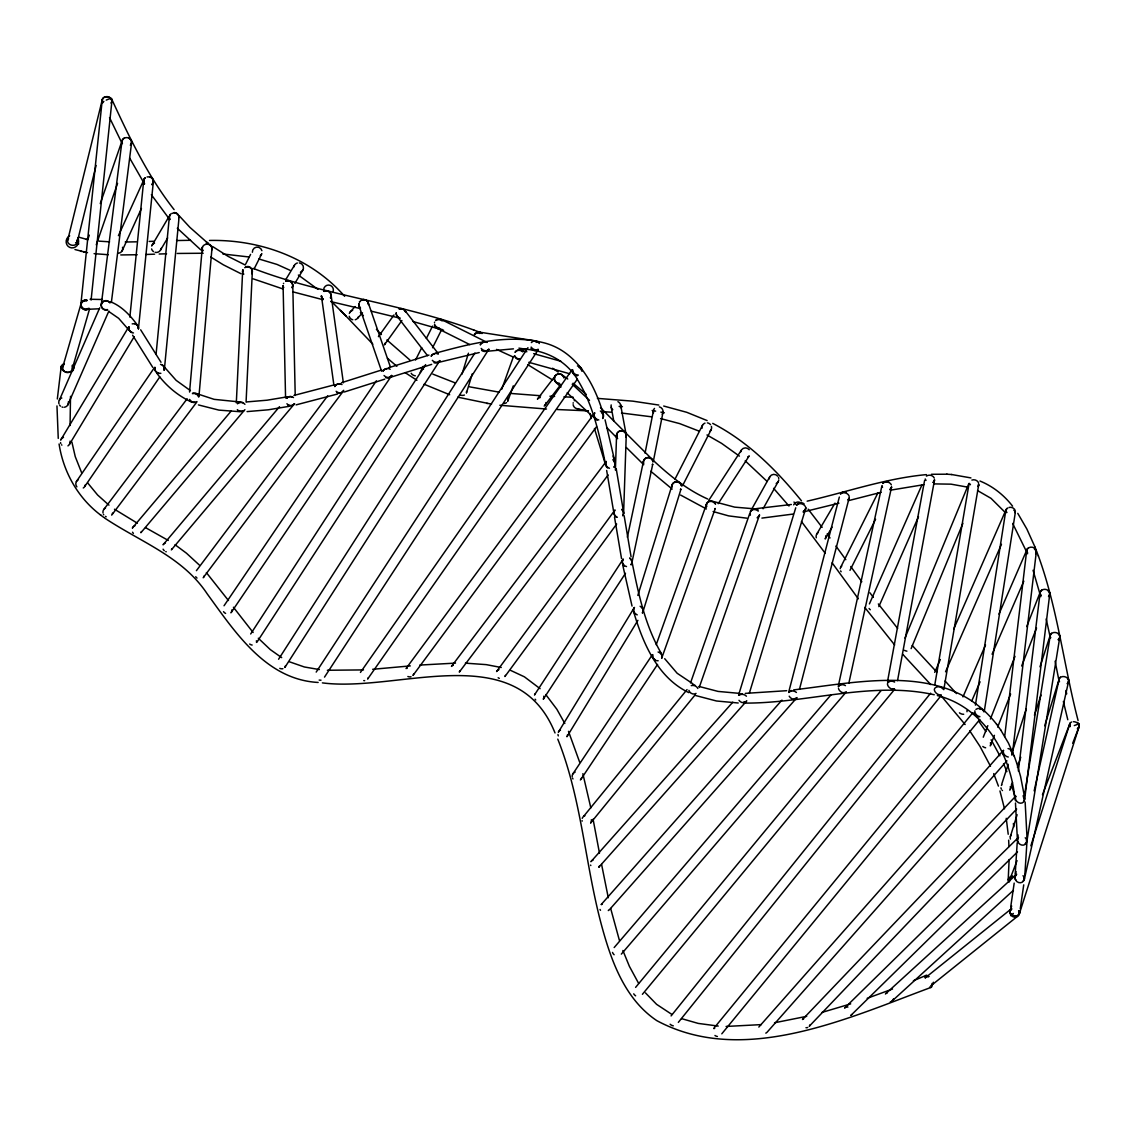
<?xml version="1.0" encoding="UTF-8"?>
<svg xmlns="http://www.w3.org/2000/svg" width="1136" height="1136" viewBox="0 0 1136 1136"><rect width="100%" height="100%" fill="white"/><g stroke="black" fill="none" stroke-linecap="round" stroke-linejoin="round"><path stroke-width="1.5" d="M56.97 405.935L58.248 438.397M1009.123 859.512L1008.2 880.017M1017.189 842.855L1015.215 873.953M1026.901 842.727L1024.842 874.905M615.385 470.105L616.592 434.918M623.593 513.628L626.248 435.244M236.316 402.854L242.664 270.808M246.072 402.059L252.334 271.774M57.325 398.963L61.216 366.417M70.517 396.308L70.063 425.517M189.556 392.062L202.251 248.046M198.928 396.563L211.921 249.04M156.058 354.404L169.349 216.848M164.393 369.214L178.849 219.617M129.859 317.143L143.69 180.709M153.346 181.817L138.45 328.744A4.856 4.501 5.8 0 0 132.188 323.874M80.855 304.547L102.212 100.238M91.093 300.074L111.91 101.047M1004.678 736.554L1026.646 550.889M1012.488 753.282L1036.316 551.855M1018.339 770.989L1040.079 593.006M1024.672 799.261L1049.763 593.901M101.26 304.803L121.95 141.46M111.356 302.474L131.62 142.525M1014.192 883.098L1010.742 906.741M1023.735 884.859L1020.256 908.729M975.426 705.129L1005.729 511.001M984.273 711.406L1015.115 513.799M1017.245 840.171L1018.097 834.932M1024.005 798.281L1050.161 635.961M1026.916 841.094L1059.831 636.884M934.729 685.207L969.107 483.439A4.856 4.161 9.7 0 0 969.136 484.277M943.803 689.68L978.763 484.461M887.571 681.302L924.605 480.443M897.539 680.606L934.573 479.747M645.049 453.15L653.399 410.834M653.342 461.287L663.026 412.183M627.37 537.257L643.388 461.642M631.914 562.618L652.646 464.667M838.382 685.69L881.792 486.364M848.848 683.205L891.519 487.259M1014.945 876.85L1016.095 871.695M1034.172 790.855L1059.164 679.058M1024.345 879.321L1068.564 681.529M67.706 240.193L102.382 99.343M77.063 242.777L96.091 165.487M788.782 691.824L839.334 497.071M799.46 689.353L849.132 498.022A4.856 3.848 14.6 0 1 848.152 499.513M62.736 367.084L80.883 304.263M72.363 368.462L89.531 309.035M738.57 695.161L795.74 507.806M749.419 692.932L805.566 508.914M462.04 374.099L468.444 353.211M466.442 392.942L472.349 373.659M637.836 595.42L672.114 484.916M642.919 611.864L680.833 489.63M1010.373 836.536L1017.132 814.711M1044.68 725.776L1059.249 678.803M1010.046 910.973L1011.651 905.96M1030.849 845.823L1069.771 723.902M1019.375 913.713L1079.101 726.642M1001.64 784.479L1008.214 764.315M1012.048 752.543L1026.277 708.85M1039.965 666.846L1050.374 634.91M1010.33 789.179L1012.517 782.463M1017.444 767.34L1020.739 757.243M1034.427 715.24L1041.002 695.076M87.586 240.108L89.318 235.138M100.266 203.571L122.177 140.466M96.248 244.822L117.562 183.379M690.532 682.906L749.675 513.685M699.208 687.521L759.515 514.949M501.672 389.392L513.515 356.406M507.934 400.724L513.273 385.871M656.21 644.68L706.507 504.157M661.89 657.63L715.155 508.829M1010.06 878.795L1017.047 860.648M1042.479 794.66L1069.828 723.731M1072.682 743.299L1079.044 726.799M983.265 737.207L987.809 725.648M990.393 719.045L1015.03 656.31M1026.703 626.589L1040.32 591.913M990.535 745.244L994.426 735.333M997.664 727.083L1010.628 694.053M1021.647 665.994L1036.557 628.009M904.966 638.091L968.852 483.567M911.115 648.628L962.888 523.369M962.959 696.908L985.537 644.95M998.942 614.107L1027.157 549.171M971.607 701.295L980.084 681.813M992.069 654.222L1023.82 581.163M59.37 400.128L99.741 307.799M67.833 404.913L108.9 310.98M934.701 672.384L940.352 659.476M953.814 628.819L1005.474 511.015M945.55 671.788L1001.469 544.3M869.409 603.912L921.85 485.115M878.824 606.624L918.499 516.724M118.414 235.677L144.286 178.863M122.134 250.871L141.446 208.484M840.711 567.191L877.929 492.896M849.984 570.357L875.572 519.28M415.549 360.013L421.726 347.687M426.369 338.429L432.56 326.089M420.192 372.409L423.288 366.246M432.56 347.744L441.847 329.241M245.717 264.049L250.573 254.393M254.152 268.877L261.45 254.393M674.883 479.378L702.531 425.191M682.537 485.754L710.98 430.019M751.464 509.638L769.754 476.793M763.08 508.758L778.188 481.621M816.727 534.133L835.003 503.12M832.12 527.147L825.162 538.961A4.856 4.757 30.5 0 0 825.702 535.823M152.082 245.234L169.065 216.465M160.517 250.062L167.674 237.964M61.074 439.419L128.496 327.296M69.509 444.261L134.204 336.682M285.505 280.038L294.437 265.27M294.835 283.389L302.872 270.098M558.543 731.882L634.087 607.916M637.907 620.327L566.963 736.739A4.856 4.615 31.4 0 0 567.546 734.637M278.576 659.249L474.933 352.998M285.022 667.187L488.934 349.164M250.687 633.973L425.659 364.613M257.091 641.954L439.788 360.694A4.856 3.848 33 0 1 432.319 360.368M708.821 500.294L741.283 450.254M718.208 503.674L748.752 456.573M316.191 672.086L527.956 347.659M324.513 677.113L538.208 349.718M534.871 694.352L622.897 559.523M625.496 573.297L543.278 699.236A4.856 4.587 33.1 0 0 543.775 696.183M572.743 774.085L652.092 655.145M581.149 778.969L657.559 664.432M224.033 605.772L376.414 380.787M231.375 612.247L391.565 375.732M76.41 481.508L154.368 367.695M84.817 486.378L159.821 376.882M360.439 672.427L572.075 369.754M367.695 678.973L577.315 379.197C565.345 359.374 543.249 349.348 520.544 348.979M378.402 336.668L394.007 314.942M401.903 320.522L384.408 344.89A4.856 4.686 35.7 0 0 384.976 343.228M496.588 671.561L614.604 510.504A4.856 4.473 36.2 0 0 617.345 517.263M616.678 524.023L504.938 676.531A4.856 4.473 36.2 0 0 505.392 675.366M406.035 668.55L593.532 414.498M413.234 675.082L596.528 426.738M196.414 570.67L327.722 395.782M203.628 577.159L343.399 390.997M104.029 509.184L187.156 398.764M112.464 514.111L196.613 402.329M452.057 665.639L606.241 461.457M608.158 474.947L459.299 672.086A4.856 4.303 37.1 0 0 459.725 670.964M537.413 399.105L555.504 375.562M544.811 405.41L560.9 384.479M671.092 1015.925L930.625 693.173M678.334 1022.386L941.19 695.502M583.691 816.287L687.039 689.595M590.848 822.705L695.317 694.65M713.82 1028.336L972.927 712.627M721.8 1033.817L979.8 719.486M635.606 987.383L881.011 690.674M642.408 994.298L894.6 689.382M279.513 406.688L163.087 544.811A4.856 4.43 40.1 0 1 165.416 542.951M171.337 549.909L294.622 403.649M132.571 527.743L231.091 411.147M140.892 532.727L243.999 410.707M614.164 947.552L831.027 694.806M621.335 954.112L846.277 691.952M601.214 904.512L781.951 700.117M609.237 909.922L797.018 697.575M758.834 1027.058L1002.492 751.379M766.8 1032.553L1006.936 760.85M590.905 861.727L732.763 702.218M599.084 866.924L746.806 700.827M350.229 311.903L355.099 306.564M357.641 318.194L362.512 312.854M1014.405 797.571L802.485 1019.489A4.856 3.962 43.7 0 1 803.621 1018.992M809.656 1025.836L1016.677 809.045M844.928 1007.746L1017.842 838.041M850.892 1015.385L1017.501 851.886M886.066 993.432L1016.706 874.223M891.945 1001.171L1013.44 890.297M925.641 977.556L1011.722 908.502A4.856 4.672 51.3 0 0 1010.642 914.65A4.856 4.672 51.3 0 0 1016.592 916.809A4.856 4.672 51.3 0 0 1019.276 911.228M1010.614 915.63L1013.34 913.429M931.619 985.224L1017.686 916.17M926.124 975.412L913.387 980.723M931.137 987.369C847.74 1018.183 743.256 1067.031 656.835 1020.653C623.948 998.643 610.444 958.812 600.759 922.333C584.87 861.684 581.263 797.699 557.776 739.138M892.541 989.016L867.166 998.317M381.71 369.967L341.467 382.733M384.706 379.183L344.293 392.005M388.427 367.794L428.968 355.085M391.409 377.01L431.694 364.372M850.694 1003.883L822.024 1012.403M1074.287 725.563L1079.086 723.845L1077.482 724.143M334.737 384.749L293.954 395.427M337.52 394.022L296.098 404.87M435.798 353.097C470.403 343.725 507.21 333.913 542.994 342.575C575.824 350.357 593.958 382.662 602.904 412.737M438.439 362.427L479.222 352.543M848.351 500.678L881.138 492.3M838.936 503.177L803.067 511.995M806.716 1016.322L774.539 1022.769M807.156 501.161C846.831 492.087 885.668 478.341 926.408 474.621M890.326 490.198L923.98 484.646M286.883 396.904L267.045 400.199L246.895 401.903M288.856 406.376L268.309 409.798L247.08 411.601M791.338 504.498L756.533 508.587M793.169 514.054L761.901 518.101M89.091 309.233L98.832 308.807M486.094 351.351L513.444 348.851M793.666 689.893C861.159 681.927 948.148 661.748 996.67 724.328M761.262 1024.615L726.089 1026.447M786.694 690.688L745.259 693.386M410.295 665.909L372.679 669.289M419.78 665.071L455.508 663.112M90.099 299.265L102.425 299.521M363.492 669.913L327.353 670.254M931.435 474.28L947.083 474.209M933.778 483.893L951.059 484.163L968.199 487.245M149.157 241.428L153.63 241.272M154.61 254.18L145.82 254.478M159.168 254.024L166.552 253.768M176.549 240.548L190.536 240.292M136.206 241.826L125.244 242.025M177.273 253.456L203.174 253.243M137.229 254.734L120.771 254.947M745.259 703.099C808.321 703.255 871.44 680.833 934.232 694.749M465.419 663.154L486.251 664.631L501.246 667.499M240.193 402.002L214.136 399.347L195.761 393.326M239.98 411.701L218.893 410.11L198.445 404.927M751.918 508.616L734.637 507.125L714.743 501.842M209.493 240.449C260.03 239.384 310.824 257.659 344.662 296.297M573.211 397.245L563.925 396.847M557.393 409.542L588.42 410.877M549.938 396.223L554.595 396.436M109.567 241.826L98.903 241.13M108.261 254.72L94.089 253.655M738.499 693.287L718.051 691.412L698.91 686.414M738.215 702.999L716.504 700.997L695.502 695.502M597.394 398.367L632.88 401.164L658.837 405.055M540.693 395.74L510.163 393.397M546.487 409.031L499.812 405.254M951.556 474.507L970.925 477.915M602.066 411.601L611.282 412.198M946.757 474.195L951.869 474.536M746.863 518.186L728.645 515.886L713.11 511.541M222.869 253.981L249.096 256.992M322.383 682.878C398.523 692.818 516.411 636.898 555.021 732.947M718.222 1026.078L698.214 1023.408L681.515 1018.623M619.106 406.361L622.443 406.674M621.506 413.021L651.226 416.77M319.358 669.558L304.363 666.974L289.467 661.805M318.137 682.452C265.909 679.655 235.053 632.056 207.249 593.915C182.513 556.583 140.679 542.17 104.285 517.803M499.016 392.133L469.594 386.851M457.794 397.174L491.547 404.132M486.733 403.394L487.571 403.521M479.236 332.11L535.723 340.914M518.911 348.141L525.755 349.206M652.163 410.479L655.657 411.133M660.882 412.127L664.361 412.794M74.976 249.551L87.515 252.703M577.216 408.733L587.752 411.005M663.694 406.035L686.769 412.311L707.132 420.59M660.556 418.573L679.726 423.629L699.052 431.112M360.297 308.58L330.803 301.608M86.308 239.284L87.429 239.554L79.25 237.31M371.358 311.193L400.199 318.222M80.557 251.198L81.693 251.468M83.382 251.851L84.518 252.121M258.894 258.98L277.028 264.432L290.106 270.325M322.951 299.705L293.031 291.895M413.064 321.545L443.636 330.264M520.018 349.845L526.834 351.748M533.65 353.651L560.9 361.276M528.822 362.313L569.704 373.758M283.375 289.084L253.172 278.845M937.356 695.559C982.512 706.862 1010.131 752.344 1014.675 797.003M455.323 382.946L432.816 374.113M449.671 394.732L424.097 384.224M473.868 330.065C402.641 303.596 321.559 294.891 253.058 268.366M473.471 329.923L480.329 332.436M75.587 242.678L78.796 243.871M510.362 670.268L524.406 676.829L540.111 688.686M680.649 495.083L706.422 508.971M110.377 301.722C121.524 306.053 129.973 315.07 136.931 324.498M496.56 349.405L513.046 356.96M979.956 481.025C992.878 486.251 1004.082 495.182 1012.588 506.173M977.542 490.582L991.004 498.335L1004.962 512.208M245.177 264.986L228.166 256.409L212.517 246.484M241.045 273.748L223.366 264.83L210.799 257.048M707.714 499.016C686.939 489.772 669.09 475.203 652.589 459.782M441.549 319.599L487.174 342.447A4.856 4.828 -63.4 0 0 480.386 344.648M436.721 328.034L469.764 344.577M191.899 402.229C177.756 395.797 165.6 385.431 156.583 372.835M712.726 423.373C748.042 441.62 776.655 470.304 801.491 500.848M706.975 434.974L721.573 443.352L739.408 456.118M692.974 683.858L677.155 673.265L664.716 658.71M688.842 692.633C657.914 677.851 643.274 643.998 633.987 612.943M145.507 527.615L168.284 540.438M671.845 1014.405L656.58 1004.323L645.461 992.878M527.7 364.599L552.678 380.035M109.141 311.747L118.655 318.321L129.177 330.335M137.342 523.185L114.452 509.212M421.002 367.638L423.515 369.115M416.94 380.29L405.211 372.679M281.685 657.63L270.311 649.607L258.298 638.219M190.422 390.628L176.151 380.361L164.209 366.857M298.356 275.054L317.924 289.368M552.593 368.249L558.159 372.026M175.043 544.726L186.446 553.189L199.283 564.99M563.598 375.917L567.744 379.012M59.086 443.977C63.304 472.008 78.185 498.377 101.047 515.346M672.185 489.091L650.772 471.27M100.422 514.864L103.646 517.32M410.039 360.14L386.922 339.976M573.041 383.187L586.318 394.448M206.61 242.11L189.882 227.342L179.218 215.812M200.774 249.849L177.301 228.237M108.957 505.151L97.597 494.984L87.784 483.056M396.876 366.317L387.447 358.223M745.202 460.833L767.155 481.465M572.217 384.224L589.513 400.369M556.072 382.434L560.999 387.035M567.176 392.815L591.87 415.875M653.015 460.194L600.518 407.696M626.334 447.513L643.743 464.709M331.073 301.111L346.168 316.248L340.488 310.384L341.183 311.108M381.44 334.524L376.414 329.383M345.486 315.538L372.835 344.18M606.752 427.519L617.657 438.652M360.41 312.499L363.392 315.652M936.731 672.029L912.236 645.504M773.573 488.324L788.995 506.017M930.782 684.61L902.793 654.35M945.095 680.989L956.469 693.585M941.105 695.8L965.131 724.527M206.383 572.615L228.464 600.532M545.763 694.565L556.867 709.262L564.819 723.49M894.657 644.978L864.752 607.405M253.129 632.496L233.405 607.235M169.576 219.362L151.344 194.696M793.993 502.027L796.166 504.668M897.639 628.407L878.341 603.954M808.15 509.169L822.137 527.36M801.448 521.538L825.134 553.175M404.828 310.369L438.34 353.736M397.259 316.475L427.519 355.639M174.092 209.606C147.737 176.023 129.263 137.2 111.484 98.633M869.977 592.822L873.371 597.366M1000.674 729.894L1008.427 743.072L1014.32 756.391M858.333 598.828L832.134 562.831M827.093 534.005L830.018 537.953M835.926 546.047L845.809 559.693M861.826 581.76L850.765 566.523M996.556 724.186L1000.745 729.994M978.664 721.048L985.949 731.541M969.718 730.803L979.999 746.409L990.478 766.189M140.651 329.809L161 362.27M132.614 335.219L152.749 367.354M1017.771 513.344L1026.859 529.021L1034.782 546.572M577.159 379.112C593.091 404.501 599.368 434.35 605.318 463.332M638.546 983.208L629.372 966.296L622.897 950.491M1012.645 523.412L1025.922 550.463M991.132 739.777L999.879 755.823M661.18 653.2C645.305 625.737 638.489 594.298 632.34 563.513M129.632 158.003L144.471 183.918A4.856 4.714 24.5 0 1 145.096 177.841M122.134 143.534L109.539 117.604M81.636 472.732L75.246 456.629L71.895 442.074M568.483 731.328L579.559 761.929M1003.542 763.662L1006.894 771.642M993.73 773.616L998.416 786.098M1038.318 555.788C1057.772 609.081 1063.836 665.866 1078.092 720.536M1034.896 546.87L1038.432 556.086M1016.649 762.881L1020.554 776.413L1024.317 795.768M1014.263 756.235L1016.72 763.094M368.334 303.056L390.386 366.971M358.99 305.712L381.611 371.259M1011.438 784.422L1014.917 796.521M1033.05 570.258L1040.746 596.684M619.418 940.438L610.685 908.516M613.014 455.99L615.073 462.679M589.825 413.476L591.359 418.488M594.44 428.513L605.701 465.277M999.964 790.954L1004.508 808.818M605.062 419.809L614.846 461.457M582.867 773.701L590.834 807.909M1067.783 719.727L1063.367 701.494M632.028 606.07L622.798 565.359M1046.185 618.921L1050.317 637.765M1065.966 690.475L1066.704 693.869M608.285 897.752L601.597 864.468M1058.61 678.817L1055.103 661.195M593.077 819.198L599.481 853.15M620.611 404.757L626.092 434.264M611.239 407.341L613.809 421.229M616.209 468.657L623.068 509.098M606.652 470.446L613.483 510.689M631.076 556.754L624.133 515.687M621.52 558.543L614.533 517.263M1006.24 818.318L1008.214 834.264M331.101 295.119L343.37 382.804M333.927 385.345L321.417 295.914A4.856 4.672 -8 0 0 323.178 299.151M1013.383 823.472L1013.781 826.951M1025.141 802.002L1026.987 837.204M1015.47 803.038L1017.274 837.417M1008.654 840.171L1008.967 846.561M292.776 284.994L295.218 395.442M285.576 398.012L283.091 285.818A4.856 4.544 -1.3 0 0 283.659 287.593A4.856 4.856 31.2 0 1 283.077 285.69M102.794 102.013A4.856 3.777 13.8 0 1 104.157 97.313A4.856 3.777 13.8 0 1 110.362 98.179A4.856 3.777 13.8 0 1 111.044 103.149M76.652 240.122A4.856 3.777 13.8 0 1 75.161 244.865A4.856 3.777 13.8 0 1 68.87 243.757A4.856 3.777 13.8 0 1 68.671 238.716M128.581 137.967A4.856 4.416 19.1 0 1 130.313 145.238M124.392 137.996A4.856 4.416 19.1 0 0 122.39 143.548A4.856 4.388 7.2 0 1 124.122 138.265A4.856 4.388 7.2 0 1 130.342 139.089A4.856 4.388 7.2 0 1 130.64 144.769M149.611 176.662A4.856 4.714 24.5 0 1 151.94 184.685M122.546 247.279A4.856 4.714 24.5 0 1 118.74 253.172M169.86 219.56A4.856 4.842 30.6 0 1 170.471 214.235M174.376 212.531A4.856 4.842 30.6 0 1 179.034 217.587M161.099 248.358A4.856 4.842 30.6 0 1 155.149 252.348M153.516 251.61A4.856 4.842 30.6 0 1 151.613 248.912M151.713 246.043A4.856 4.842 30.6 0 1 154.539 243.132M206.298 243.743A4.856 4.856 0 0 1 211.807 249.707M202.762 250.758A4.856 4.856 0 0 1 202.492 246.938M206.369 242.096A4.856 4.856 0 0 1 208.342 243.104M243.7 274.316A4.856 4.856 26.7 0 1 242.962 273.038A4.856 4.402 2.8 0 0 243.53 273.804M242.65 271.575A4.856 4.856 26.7 0 1 242.919 269.686M245.745 266.761A4.856 4.856 26.7 0 1 251.723 273.705M261.82 253.584A4.856 4.856 26.7 0 1 260.272 255.77M252.377 252.263A4.856 4.856 26.7 0 1 261.919 250.701M285.718 281.075A4.856 4.856 31.2 0 1 292.151 287.82M299.35 262.885A4.856 4.856 31.2 0 1 300.415 272.214M293.841 266.988A4.856 4.856 31.2 0 1 297.376 262.998M324.058 291.185A4.856 4.856 0 0 1 330.477 297.93M323.121 299.222A4.856 4.856 0 0 1 321.417 295.8M323.703 289.226A4.856 4.856 0 0 1 330.093 285.321A4.856 4.856 0 0 1 332.72 292.335M359.445 301.963A4.856 4.842 42.3 0 1 359.686 301.594M361.915 299.847A4.856 4.842 42.3 0 1 368.518 304.59A4.856 4.757 -19 0 0 359.445 302.077M358.522 316.66A4.856 4.842 42.3 0 1 355.213 319.741M352.785 319.77A4.856 4.842 42.3 0 1 349.249 316.319M349.348 313.437A4.856 4.842 42.3 0 1 352.657 310.369M399.517 317.867A4.856 4.686 35.7 0 1 396.237 313.124M399.261 308.964A4.856 4.686 35.7 0 1 405.509 311.804M439.305 328.006A4.856 4.047 26.6 0 1 434.563 324.214M434.492 322.525A4.856 4.047 26.6 0 1 434.577 322.155M435.599 320.593A4.856 4.047 26.6 0 1 441.89 320.792M415.336 375.803A4.856 4.047 26.6 0 1 411.147 373.261M480.003 333.473A4.856 3.735 17 0 0 474.323 334.623A4.856 4.814 -81.1 0 1 481.991 333.544M464.425 395.044A4.856 3.735 17 0 1 459.895 394.831M466.484 391.451A4.856 3.735 17 0 1 466.513 392.602M519.862 358.99A4.856 4.26 19.7 0 1 514.935 356.108M515.219 352.075A4.856 4.26 19.7 0 1 522.546 351.706M507.877 398.154A4.856 4.26 19.7 0 1 507.622 401.434M506.528 402.641A4.856 4.26 19.7 0 1 504.37 403.479M559.537 383.485A4.856 4.729 37.5 0 1 554.439 379.239A4.856 4.729 37.5 0 1 558.216 374.014A4.856 4.729 37.5 0 1 563.839 377.55M545.919 402.556A4.856 4.729 37.5 0 1 544.158 406.049M537.726 398.779A4.856 4.729 37.5 0 1 540.296 397.529M578.678 408.719A4.856 4.842 -77.8 0 1 573.126 404.7M573.126 403.223A4.856 4.842 -77.8 0 1 573.211 402.755M574.22 400.781A4.856 4.842 -77.8 0 1 574.546 400.44M626.121 436.693A4.856 4.828 -10.5 0 0 620.583 430.8A4.856 4.828 -10.5 0 0 617.331 438.198A4.856 4.757 1.9 0 1 620.781 430.842A4.856 4.757 1.9 0 1 626.007 437.104M617.927 401.661A4.856 4.828 -10.5 0 1 620.512 407.625M612.787 409.755A4.856 4.828 -10.5 0 1 611.196 404.927M652.632 464.283A4.856 4.785 11.2 0 1 652.433 464.667M643.516 463.559A4.856 4.785 11.2 0 1 647.378 457.567A4.856 4.785 11.2 0 1 653.044 462.011A4.856 4.658 12 0 0 647.321 457.694A4.856 4.658 12 0 0 643.544 463.531M659.349 406.858A4.856 4.785 11.2 0 1 662.217 414.242M653.541 412.766A4.856 4.785 11.2 0 1 654.492 408.42M680.72 489.204A4.856 4.771 27 0 1 680.45 489.559M671.958 487.174A4.856 4.771 27 0 1 675.906 481.707A4.856 4.771 27 0 1 681.501 485.697M711.42 426.383A4.856 4.771 27 0 1 709.801 431.368M701.977 428.343A4.856 4.771 27 0 1 704.973 423.132M707.401 422.876A4.856 4.771 27 0 1 710.511 424.651M715.112 508.445A4.856 4.771 33 0 1 714.842 508.8M706.464 506.883A4.856 4.771 33 0 1 709.588 501.09A4.856 4.771 33 0 1 715.623 503.972M749.206 455.82A4.856 4.771 33 0 1 747.715 456.97M740.7 451.943A4.856 4.771 33 0 1 749.249 449.714M759.473 515.091A4.856 4.828 29.1 0 1 757.101 517.789M750.371 515.204A4.856 4.828 29.1 0 1 758.01 509.808M778.771 479.903A4.856 4.828 29.1 0 1 776.186 483.51M769.115 478.98A4.856 4.828 29.1 0 1 777.748 476.197M778.487 477.475A4.856 4.828 29.1 0 1 778.756 478.441M805.765 507.238A4.856 4.856 0 0 1 803.55 511.612M796.691 505.108A4.856 4.856 0 0 1 804.061 503.816M793.666 504.853A4.856 4.856 0 0 1 800.497 502.652M849.16 497.88A4.856 4.757 30.5 0 1 848.166 499.812M840.739 493.564A4.856 4.757 30.5 0 1 846.419 492.357M816.287 537.754A4.856 4.757 30.5 0 1 818.275 532.5M890.013 489.502A4.856 4.217 26.6 0 0 891.561 486.804A4.856 3.948 12.3 0 1 890.184 489.062M882.53 487.33A4.856 4.217 26.6 0 1 882.104 485.555M883.041 482.985A4.856 4.217 26.6 0 1 888.934 482.303M841.151 571.72A4.856 4.217 26.6 0 1 840.654 570.911M840.242 568.71A4.856 4.217 26.6 0 1 841.79 566.012M934.332 479.889A4.856 3.195 23.8 0 1 933.21 482.275M926.039 480.386A4.856 3.195 23.8 0 1 925.229 478.952M870.332 609.748A4.856 3.195 23.8 0 1 869.083 608.47M978.337 484.405A4.856 2.556 22.5 0 1 977.84 486.492M970.456 484.717A4.856 2.556 22.5 0 1 969.548 483.482M906.911 651.155A4.856 2.556 22.5 0 1 904.355 650.289M1006.95 512.492A4.856 2.925 23.7 0 1 1006.184 509.411M1007.036 508.616A4.856 2.925 23.7 0 1 1007.703 508.36M1013.852 510.234A4.856 2.925 23.7 0 1 1014.164 510.561M1015.002 511.91A4.856 2.925 23.7 0 1 1015.158 512.861M1034.385 548.986A4.856 3.564 23.5 0 1 1035.634 553.843M1027.626 552.778A4.856 3.564 23.5 0 1 1028.108 548.191M963.697 714.26A4.856 3.564 23.5 0 1 959.451 712.84M966.949 710.596A4.856 3.564 23.5 0 1 966.992 711.718M1048.031 590.692A4.856 4.019 21.4 0 1 1048.514 596.542M1041.158 595.548A4.856 4.019 21.4 0 1 1041.641 590.109M990.393 742.788A4.856 4.019 21.4 0 1 990.237 745.912M985.65 747.772A4.856 4.019 21.4 0 1 982.81 746.451M1058.227 633.519A4.856 4.203 18 0 1 1058.212 639.824M1051.439 633.292A4.856 4.203 18 0 0 1050.63 637.864A4.856 3.933 9.2 0 1 1052.405 632.937A4.856 3.933 9.2 0 1 1058.809 634.186A4.856 3.933 9.2 0 1 1058.354 639.454M1010.259 786.652A4.856 4.203 18 0 1 1009.805 790.202M1002.477 790.571A4.856 4.203 18 0 1 1002.151 790.258M1001.341 789.108A4.856 4.203 18 0 1 1000.944 787.816M1001.412 785.459A4.856 4.203 18 0 1 1001.867 784.834M1067.428 677.723A4.856 4.175 17.2 0 1 1067.102 683.673M1059.505 681.728A4.856 4.175 17.2 0 1 1060.314 677.184M1010.444 839.05A4.856 4.175 17.2 0 1 1011.139 835.201M1077.567 722.482A4.856 4.061 21.1 0 1 1077.34 728.858M1070.14 726.614A4.856 4.061 21.1 0 1 1070.126 723.05M1010.046 880.84A4.856 4.061 21.1 0 1 1011.764 876.736M88.239 308.481A4.856 4.047 6 0 1 80.94 305.584A4.856 4.047 6 0 1 86.478 300.969M111.456 102.51A4.856 4.047 6 0 0 107.04 96.588A4.856 4.047 6 0 0 102.694 102.268A4.856 0.824 -24.4 0 0 102.808 102.765M107.579 309.56A4.856 4.388 7.2 0 1 101.644 307.004A4.856 4.388 7.2 0 1 103.688 301.466A4.856 4.388 7.2 0 1 110.036 302.872A4.856 4.757 23.6 0 0 103.845 301.068A4.856 4.757 23.6 0 0 101.587 307.032A4.856 4.757 23.6 0 0 107.409 309.958M132.188 332.479A4.856 4.501 5.8 0 1 128.993 326.785M147.084 176.932A4.856 4.501 5.8 0 1 152.025 184.43M144.528 183.776A4.856 4.501 5.8 0 1 145.351 177.798M160.517 364.358A4.856 4.43 5.5 0 1 164.209 370.052M158.6 373.02A4.856 4.43 5.5 0 1 154.908 367.326M171.792 213.469A4.856 4.43 5.5 0 1 178.835 218.737M169.733 219.078A4.856 4.43 5.5 0 1 170.656 214.278M194.952 402.101A4.856 4.359 5 0 1 189.982 400.298M192.424 393.652A4.856 4.359 5 0 1 198.686 396.989M211.85 249.451A4.856 4.359 5 0 1 211.736 249.863M202.875 250.644A4.856 4.359 5 0 1 205.588 244.368A4.856 4.359 5 0 1 211.921 248.159M243.374 410.721A4.856 4.402 2.8 0 1 238.745 410.749M237.438 403.805A4.856 4.402 2.8 0 1 244.936 404.345M244.694 267.67A4.856 4.402 2.8 0 1 251.823 273.35M242.664 271.703A4.856 4.402 2.8 0 1 242.848 269.985M294.281 403.933A4.856 4.544 -1.3 0 1 287.82 404.913M293.528 397.557A4.856 4.544 -1.3 0 0 286.698 398.282A4.856 4.43 40.1 0 1 292.335 397.046M286.059 281.217A4.856 4.544 -1.3 0 1 292.222 287.536M283.46 283.645A4.856 4.544 -1.3 0 1 283.645 283.276M343.015 391.395A4.856 4.672 -8 0 1 336.909 392.573M341.993 384.564A4.856 4.672 -8 0 0 334.822 386.609A4.856 4.217 36.9 0 1 340.147 384.238M324.001 291.412A4.856 4.672 -8 0 1 330.519 297.731M391.636 375.505A4.856 4.757 -19 0 1 385.828 377.734M383.187 370.904A4.856 4.757 -19 0 1 390.173 369.257M439.831 360.552A4.856 4.814 -37.7 0 1 434.023 362.753M431.226 356.221A4.856 4.814 -37.7 0 1 438.042 353.978M399.304 308.935A4.856 4.814 -37.7 0 1 405.722 312.116M399.432 317.995A4.856 4.814 -37.7 0 1 396.251 312.783M488.707 349.434A4.856 4.828 -63.4 0 1 481.621 350.371M435.784 320.352A4.856 4.828 -63.4 0 1 442.926 320.778M439.902 328.602A4.856 4.828 -63.4 0 1 434.463 325.095M531.35 342.575A4.856 4.814 -81.1 0 1 539.316 343.526M536.732 350.257A4.856 4.814 -81.1 0 1 530.966 348.354M577.457 366.005A4.856 4.814 -74.4 0 1 582.044 371.06M577.486 375.704A4.856 4.814 -74.4 0 1 572.558 369.697A4.856 3.891 35 0 0 578.338 375.079M515.133 352.231A4.856 4.814 -74.4 0 1 523.085 351.62M520.061 359.445A4.856 4.814 -74.4 0 1 514.651 355.923M600.333 411.047A4.856 4.828 -47 0 1 602.676 418.375M597.11 420.206A4.856 4.828 -47 0 1 594.753 412.865M559.48 383.556A4.856 4.828 -47 0 1 554.382 379.197A4.856 4.828 -47 0 1 558.6 373.914A4.856 4.828 -47 0 1 563.981 377.905M612.787 459.782A4.856 4.814 -17 0 1 614.093 467.052M607.618 467.947A4.856 4.814 -17 0 1 606.17 461.614M621.875 509.326A4.856 4.757 1.9 0 1 623.011 515.318M616.394 517.136A4.856 4.757 1.9 0 1 615.03 509.936M629.784 558.145A4.856 4.658 12 0 1 631.133 564.635M624.402 565.799A4.856 4.658 12 0 1 623.068 559.31M652.646 464.226A4.856 4.658 12 0 1 652.462 464.596M640.122 606.269A4.856 4.459 17.2 0 1 642.365 612.943M635.691 614.008A4.856 4.459 17.2 0 1 634.484 607.405M680.805 489.048A4.856 4.459 17.2 0 1 680.535 489.375M671.93 486.662A4.856 4.459 17.2 0 1 676.005 481.962A4.856 4.459 17.2 0 1 681.458 485.739M654.819 659.533A4.856 4.161 19.7 0 1 652.66 654.606M658.085 652.021A4.856 4.161 19.7 0 1 661.763 658M706.606 506.67A4.856 4.161 19.7 0 1 715.226 503.83M691.242 685.619A4.856 3.877 19.3 0 1 697.845 688.501M759.402 515.29A4.856 3.877 19.3 0 1 758.223 516.695M750.385 511.669A4.856 3.877 19.3 0 1 758.294 511.115M745.741 701.551A4.856 3.791 17 0 1 743.526 702.119M739.337 695.118A4.856 3.791 17 0 1 746.423 696.212M805.623 507.409A4.856 3.791 17 0 1 803.535 511.044M796.947 504.924A4.856 3.791 17 0 1 805.154 506.23M796.024 698.171A4.856 3.848 14.6 0 1 794.277 698.725M789.037 692.307A4.856 3.848 14.6 0 1 796.421 692.449M840.484 494.132A4.856 3.848 14.6 0 1 845.482 492.981A4.856 3.848 14.6 0 1 849.188 496.489M844.843 692.392A4.856 3.948 12.3 0 1 843.423 692.662M838.496 686.414A4.856 3.948 12.3 0 1 845.454 685.619M882.885 483.411A4.856 3.948 12.3 0 1 887.429 482.062A4.856 3.948 12.3 0 1 891.348 484.887M893.876 689.027A4.856 4.047 10.4 0 1 892.456 689.311M887.585 682.963A4.856 4.047 10.4 0 1 894.586 682.083M934.431 480.528A4.856 4.047 10.4 0 1 933.068 482.388M926.422 476.098A4.856 4.047 10.4 0 1 934.289 478.1M934.772 688.26A4.856 4.161 9.7 0 1 942.823 688.927M978.707 484.873A4.856 4.161 9.7 0 1 978.309 485.952M971.876 480.074A4.856 4.161 9.7 0 1 978.65 483.198M978.778 716.873A4.856 4.246 8.9 0 1 976.648 716.191M975.27 715.027A4.856 4.246 8.9 0 1 974.361 712.982M975.923 709.361A4.856 4.246 8.9 0 1 983.904 711.86M1008.995 507.437A4.856 4.246 8.9 0 1 1015.215 512.847M1005.971 512.734A4.856 4.246 8.9 0 1 1007.305 508.246M1008.044 748.581A4.856 4.246 6.7 0 1 1011.991 754.801M1003.471 754.844A4.856 4.246 6.7 0 1 1003.5 750.47M1027.583 553.786A4.856 4.246 6.7 0 1 1030.835 547.14A4.856 4.246 6.7 0 1 1036.018 553.033M1023.053 795.839A4.856 4.118 7 0 1 1023.749 801.377M1015.683 800.823A4.856 4.118 7 0 1 1015.911 796.251M1040.775 595.449A4.856 4.118 7 0 1 1041.882 590.138A4.856 4.118 7 0 1 1048.272 590.578A4.856 4.118 7 0 1 1048.84 596.017M1025.226 837.786A4.856 3.933 9.2 0 1 1025.084 843.906M1017.998 842.529A4.856 3.933 9.2 0 1 1018.396 837.871M1023.011 875.728A4.856 3.706 12.6 0 1 1023.067 881.025M1016.266 880.457A4.856 3.706 12.6 0 1 1016.209 875.16M1059.249 680.918A4.856 3.706 12.6 0 1 1064.148 676.587A4.856 3.706 12.6 0 1 1068.294 682.154M1018.566 910.887A4.856 3.422 17.7 0 1 1017.6 915.559A4.856 3.422 17.7 0 1 1011.04 914.011A4.856 3.422 17.7 0 1 1011.565 909.226M1073.463 721.687A4.856 3.422 17.7 0 1 1078.675 724.342A4.856 3.422 17.7 0 1 1077.581 728.375M1070.098 726.018A4.856 3.422 17.7 0 1 1071.674 721.999M89.105 308.396A4.856 4.8 16.1 0 1 82.8 308.793A4.856 4.8 16.1 0 1 81.409 302.687A4.856 4.8 16.1 0 1 87.273 300.415M72.079 366.048A4.856 4.8 16.1 0 1 69.921 371.997A4.856 4.8 16.1 0 1 63.673 370.634A4.856 4.8 16.1 0 1 64.141 364.329M68.373 401.775A4.856 4.757 23.6 0 1 64.425 407.242M62.963 407.242A4.856 4.757 23.6 0 1 62.04 407.015M60.506 406.148A4.856 4.757 23.6 0 1 59.555 405.098M58.944 403.749A4.856 4.757 23.6 0 1 60.18 399.077M61.358 398.253A4.856 4.757 23.6 0 1 61.813 398.054M133.48 332.947A4.856 4.729 31 0 1 128.922 326.998M134.73 323.575A4.856 4.729 31 0 1 138.407 328.929M70.049 441.137A4.856 4.729 31 0 1 67.961 445.88M61.869 445.127A4.856 4.729 31 0 1 61.557 444.772M60.819 443.509A4.856 4.729 31 0 1 60.549 442.557M60.719 440.214A4.856 4.729 31 0 1 63.502 437.374M160.872 373.304A4.856 4.714 34.4 0 1 154.865 367.468M161.894 364.599A4.856 4.714 34.4 0 1 164.124 370.336M85.385 484.703A4.856 4.714 34.4 0 1 83.269 487.983M76.879 486.847A4.856 4.714 34.4 0 1 78.37 479.662M196.968 401.59A4.856 4.672 37 0 1 189.485 399.432M192.609 393.212A4.856 4.672 37 0 1 198.175 395.768M106.202 516.766A4.856 4.672 37 0 1 105.407 516.383M103.745 514.807A4.856 4.672 37 0 1 103.49 514.381M103.007 512.989A4.856 4.672 37 0 1 105.492 508.048M112.492 513.117A4.856 4.672 37 0 1 111.697 515.133M244.922 409.698A4.856 4.587 40.2 0 1 237.325 409.642M238.333 402.811A4.856 4.587 40.2 0 1 242.877 402.655M133.395 533.38A4.856 4.587 40.2 0 1 132.543 532.202M132.372 528.112A4.856 4.587 40.2 0 1 134.943 525.783M141.361 531.534A4.856 4.587 40.2 0 1 141.077 532.358M294.394 403.99A4.856 4.43 40.1 0 1 286.911 403.749M166.225 551.755A4.856 4.43 40.1 0 1 165.785 551.599M164.28 550.676A4.856 4.43 40.1 0 1 163.101 549.185M171.792 548.745A4.856 4.43 40.1 0 1 171.678 549.157M343.711 390.287A4.856 4.217 36.9 0 1 336.114 391.281M197.025 578.039A4.856 4.217 36.9 0 1 195.733 576.705M204.04 576.066A4.856 4.217 36.9 0 1 203.174 577.784M391.735 375.405A4.856 3.99 34.1 0 1 384.039 375.505M383.102 371.018A4.856 3.99 34.1 0 1 386.808 368.93M231.787 609.933A4.856 3.99 34.1 0 1 230.935 612.829M225.61 613.412A4.856 3.99 34.1 0 1 223.536 611.651M431.311 355.994A4.856 3.848 33 0 1 434.492 354.02M252.164 645.049A4.856 3.848 33 0 1 249.679 644.041M256.395 640.775A4.856 3.848 33 0 1 256.48 642.422M488.75 349.448A4.856 3.777 32.7 0 1 481.181 348.425M480.329 344.804A4.856 3.777 32.7 0 1 483.141 342.589M282.907 668.692A4.856 3.777 32.7 0 1 279.768 668.366M285.42 665.81A4.856 3.777 32.7 0 1 284.838 667.471M538.194 349.263A4.856 3.777 33.1 0 1 531.165 347.091M535.681 341.879A4.856 3.777 33.1 0 1 536.902 342.447M321.005 680.166A4.856 3.777 33.1 0 1 319.173 680.052M578.778 367.269A4.856 3.891 35 0 1 581.66 370.705M364.67 680.649A4.856 3.891 35 0 1 363.747 680.592M368.064 677.951A4.856 3.891 35 0 1 367.851 678.661M598.8 419.951A4.856 4.09 36.4 0 1 594.582 413.064M601.469 412.595A4.856 4.09 36.4 0 1 602.648 418.488M411.033 676.744A4.856 4.09 36.4 0 1 407.867 676.488M406.759 668.451A4.856 4.09 36.4 0 1 407.185 668.309M413.632 674.003A4.856 4.09 36.4 0 1 413.035 675.395M609.478 468.259A4.856 4.303 37.1 0 1 606.056 461.798M613.894 461.429A4.856 4.303 37.1 0 1 614.079 467.137M451.461 666.406A4.856 4.303 37.1 0 1 453.278 665.256M622.059 509.922A4.856 4.473 36.2 0 1 622.727 515.801M499.329 678.334A4.856 4.473 36.2 0 1 498.164 677.709M497.057 670.893A4.856 4.473 36.2 0 1 498.931 669.672M626.518 566.566A4.856 4.587 33.1 0 1 623.11 559.182M629.742 558.23A4.856 4.587 33.1 0 1 631.076 564.762M535.738 699.946A4.856 4.587 33.1 0 1 535.127 699.208M534.531 695.118A4.856 4.587 33.1 0 1 535.354 693.67M637.253 614.86A4.856 4.615 31.4 0 1 633.888 608.285M641.315 606.851A4.856 4.615 31.4 0 1 642.507 612.773M558.316 735.887A4.856 4.615 31.4 0 1 557.975 734.467M558.344 732.251A4.856 4.615 31.4 0 1 560.474 730.093M658.156 660.754A4.856 4.587 33.7 0 1 652.618 654.861M659.562 652.135A4.856 4.587 33.7 0 1 661.663 658.198M581.604 777.791A4.856 4.587 33.7 0 1 580.354 779.978M572.984 778.941A4.856 4.587 33.7 0 1 572.53 778.075M572.189 776.655A4.856 4.587 33.7 0 1 575.128 772.125M696.056 693.429A4.856 4.473 39.2 0 1 688.899 690.347M692.534 684.795A4.856 4.473 39.2 0 1 694.849 685.122M582.2 821.129A4.856 4.473 39.2 0 1 582.086 820.646M582.228 818.389A4.856 4.473 39.2 0 1 584.912 815.762M591.345 819.695A4.856 4.473 39.2 0 1 590.635 823.046M746.352 701.452A4.856 4.203 41.6 0 1 738.996 700.301M739.351 694.721A4.856 4.203 41.6 0 1 742.22 693.727M590.805 865.547A4.856 4.203 41.6 0 1 590.635 865.092M591.359 861.102A4.856 4.203 41.6 0 1 593.134 859.995M599.496 865.802A4.856 4.203 41.6 0 1 598.871 867.237M796.592 698.143A4.856 3.862 41.5 0 1 789.193 696.212M788.838 692.463A4.856 3.862 41.5 0 1 791.536 690.56M600.49 910.305A4.856 3.862 41.5 0 1 600.021 909.453M601.384 904.583A4.856 3.862 41.5 0 1 602.151 904.313M608.442 910.22A4.856 3.862 41.5 0 1 608.342 910.589M846.022 692.179A4.856 3.55 40.6 0 1 841.748 692.278A4.856 3.55 40.6 0 1 838.482 688.487M838.382 686.882A4.856 3.55 40.6 0 1 841.137 684.525M614.122 954.737A4.856 3.55 40.6 0 1 612.531 952.422M894.529 689.055A4.856 3.337 39.6 0 1 889.9 688.018A4.856 3.337 39.6 0 1 887.457 683.744M887.969 682.225A4.856 3.337 39.6 0 1 889.36 681.33M635.635 995.818A4.856 3.337 39.6 0 1 633.732 993.83M941.105 694.778A4.856 3.309 38.8 0 1 936.447 693.343A4.856 3.309 38.8 0 1 934.388 689.041M673.279 1025.836A4.856 3.309 38.8 0 1 670.141 1024.246M979.899 716.674A4.856 3.465 39.4 0 1 974.858 710.838M979.743 708.978A4.856 3.465 39.4 0 1 980.538 709.375M717.412 1036.486A4.856 3.465 39.4 0 1 714.956 1035.478M713.933 1028.62A4.856 3.465 39.4 0 1 714.686 1028.407M1008.271 757.016A4.856 3.706 41.5 0 1 1003.514 750.356M1010.529 750.427A4.856 3.706 41.5 0 1 1011.892 754.915M765.976 1032.88A4.856 3.706 41.5 0 1 765.891 1033.235M1023.422 796.989A4.856 3.962 43.7 0 1 1020.412 803.209A4.856 3.962 43.7 0 1 1015.683 796.407M807.71 1027.484A4.856 3.962 43.7 0 1 805.978 1027.697M809.84 1024.97A4.856 3.962 43.7 0 1 809.244 1026.333M1026.404 839.887A4.856 4.203 45.5 0 1 1021.292 844.957A4.856 4.203 45.5 0 1 1018.495 837.36M844.616 1008.001A4.856 4.203 45.5 0 1 847.91 1007.064M851.744 1014.533A4.856 4.203 45.5 0 1 851.219 1015.13M1024.104 877.205A4.856 4.445 47.6 0 1 1018.694 882.573A4.856 4.445 47.6 0 1 1016.067 874.805M893.535 998.757A4.856 4.445 47.6 0 1 890.283 1001.895M885.441 994.014A4.856 4.445 47.6 0 1 887.287 992.821M933.338 982.228A4.856 4.672 51.3 0 1 930.81 985.721M925.3 977.855A4.856 4.672 51.3 0 1 928.808 976.619M1008.995 882.274A6.475 4.501 4.5 0 1 1012.758 875.941M77.702 237.921A6.475 6.191 -64.4 0 1 75.487 246.952A6.475 6.191 -64.4 0 1 66.854 244.68A6.475 6.191 -64.4 0 1 69.665 235.805M932.017 983.464A6.475 2.655 67 0 1 929.603 987.085M925.102 977.713A6.475 2.655 67 0 1 928.708 976.591M73.343 370.237A6.475 4.445 9.5 0 1 63.176 370.677A6.475 4.445 9.5 0 1 64.326 363.619M72.349 365.21A6.475 4.445 9.5 0 1 73.968 368.717M106.244 100.11A4.856 0.824 -24.4 0 1 110.746 98.534A4.856 0.824 -24.4 0 1 110.803 99.499M103.575 101.615A4.856 0.824 -24.4 0 1 103.873 101.416M1019.077 911.115A4.856 3.635 10 0 1 1017.16 915.687A4.856 3.635 10 0 1 1010.799 914.196A4.856 3.635 10 0 1 1011.509 909.354M88.92 308.452A4.856 4.501 77.2 0 1 83.056 308.793A4.856 4.501 77.2 0 1 81.664 302.616A4.856 4.501 77.2 0 1 87.103 300.401M358.862 303.681A4.856 4.842 42.3 0 0 360.524 308.069A4.856 4.757 -19 0 1 358.862 303.781"/></g></svg>
